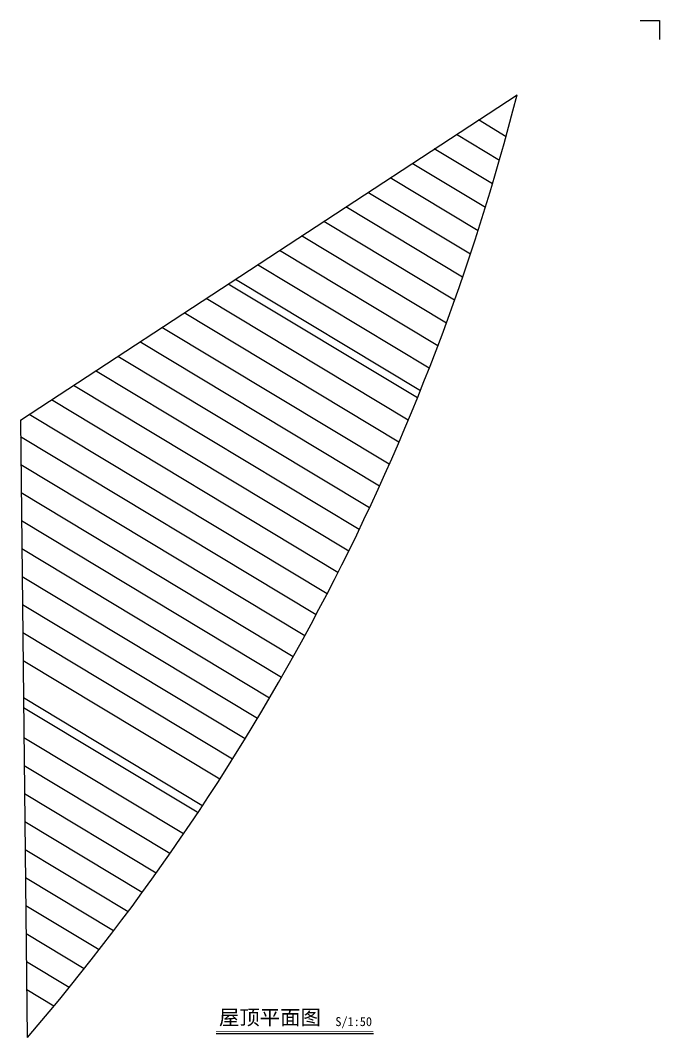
# Model space of a CAD drawing. Extents: x 772793 to 837193, y -2580156 to -2515127.
# Drawn here: x 788393 to 799126, y -2532218 to -2515127 of the extents above; entities that cross this region are included whole.
import ezdxf

# ---------------------------------------------------------------- set-up
doc = ezdxf.new("R2010")
doc.units = 0
doc.header["$LTSCALE"] = 500
doc.header["$MEASUREMENT"] = 0
for name, color, linetype in [('DDD', 4, 'CONTINUOUS'), ('PUB_TITLE', 4, 'CONTINUOUS'), ('图框TEXT', 7, 'CONTINUOUS')]:
    doc.layers.add(name, color=color, linetype=linetype)
doc.styles.add('H1', font='simsun.ttf')

msp = doc.modelspace()

# ---------------------------------------------------------------- linework, layer by layer
at = {"layer": 'DDD'}
for p, q in [((788392.9, -2521846.2, 0), (796732.2, -2516376.4, 0)), ((796550.5, -2517082, 0), (796084.5, -2516801.3, 0)), ((796434.9, -2517479.3, 0), (795713.4, -2517044.7, 0)), ((796319.3, -2517876.6, 0), (795342.2, -2517288.1, 0)), ((796199.8, -2518271.6, 0), (794971.1, -2517531.5, 0)), ((796076.5, -2518664.3, 0), (794600, -2517774.9, 0)), ((795949.4, -2519054.7, 0), (794228.9, -2518018.4, 0)), ((795818.5, -2519442.8, 0), (793857.8, -2518261.8, 0)), ((795683.9, -2519828.7, 0), (793486.7, -2518505.2, 0)), ((795545.5, -2520212.3, 0), (793115.5, -2518748.6, 0)), ((795403.5, -2520593.7, 0), (792744.4, -2518992, 0)), ((795257.7, -2520972.9, 0), (792373.3, -2519235.5, 0)), ((795059.6, -2521470.4, 0), (791883.1, -2519557, 0)), ((795108.4, -2521349.9, 0), (792002.2, -2519478.9, 0)), ((794905.5, -2521844.4, 0), (791512, -2519800.4, 0)), ((794747.6, -2522216.3, 0), (791140.9, -2520043.8, 0)), ((794586.2, -2522586.1, 0), (790769.8, -2520287.2, 0)), ((794421.2, -2522953.6, 0), (790398.6, -2520530.7, 0)), ((794252.7, -2523319.1, 0), (790027.5, -2520774.1, 0)), ((794080.5, -2523682.3, 0), (789656.4, -2521017.5, 0)), ((793904.9, -2524043.5, 0), (789285.3, -2521260.9, 0)), ((793725.6, -2524402.5, 0), (788914.2, -2521504.3, 0)), ((788392.9, -2521846.2, 0), (788510, -2532217.8, 0)), ((793542.9, -2524759.4, 0), (788543.1, -2521747.8, 0)), ((793356.6, -2525114.1, 0), (788396.1, -2522126.2, 0)), ((793166.8, -2525466.8, 0), (788401.4, -2522596.4, 0)), ((792973.5, -2525817.3, 0), (788406.7, -2523066.5, 0)), ((792776.7, -2526165.7, 0), (788412, -2523536.7, 0)), ((792576.4, -2526512, 0), (788417.3, -2524006.8, 0)), ((792372.6, -2526856.2, 0), (788422.6, -2524477, 0)), ((792165.2, -2527198.3, 0), (788428, -2524947.1, 0)), ((791954.4, -2527538.2, 0), (788433.3, -2525417.3, 0)), ((791740.1, -2527876.1, 0), (788438.6, -2525887.5, 0)), ((791440.9, -2528315.8, 0), (788445.6, -2526511.6, 0)), ((791363.7, -2528431.8, 0), (788447.5, -2526675.2, 0)), ((791131.5, -2528795.9, 0), (788453.2, -2527182.7, 0)), ((790904, -2529125.8, 0), (788458.5, -2527652.8, 0)), ((790672.9, -2529453.6, 0), (788463.8, -2528123, 0)), ((790438.3, -2529779.3, 0), (788469.1, -2528593.1, 0)), ((790200.2, -2530102.8, 0), (788474.4, -2529063.3, 0)), ((789958.5, -2530424.2, 0), (788479.7, -2529533.5, 0)), ((789713.3, -2530743.4, 0), (788485, -2530003.6, 0)), ((789464.5, -2531060.5, 0), (788490.4, -2530473.8, 0)), ((789212.1, -2531375.5, 0), (788495.7, -2530943.9, 0)), ((788956.1, -2531688.2, 0), (788501, -2531414.1, 0))]:
    msp.add_line(p, q, dxfattribs=at)
msp.add_arc((758802.5, -2506744.2, 0), 39133.6, 319.38765, 345.75099, dxfattribs=at)
at = {"layer": 'PUB_TITLE'}
msp.add_line((791678.1, -2532150), (794320.2, -2532150), dxfattribs=at)
at = {"layer": 'PUB_TITLE', "const_width": 10}
msp.add_lwpolyline([(791678.1, -2532113.1), (794320.2, -2532113.1)], dxfattribs=at)
at = {"layer": '图框TEXT'}
msp.add_lwpolyline([(798801.3, -2515127.3), (799125.6, -2515127.3), (799125.6, -2515451.6)], dxfattribs=at)

# ---------------------------------------------------------------- texts
at = {"layer": 'PUB_TITLE', "style": 'H1'}
for s, height, p in [('屋顶平面图', 251, (791727.4, -2532002.5)), ('S/1:50', 150.6, (793681.5, -2532023.6))]:
    msp.add_text(s, height=height, dxfattribs=at).set_placement(p)

doc.saveas('drawing.dxf')
